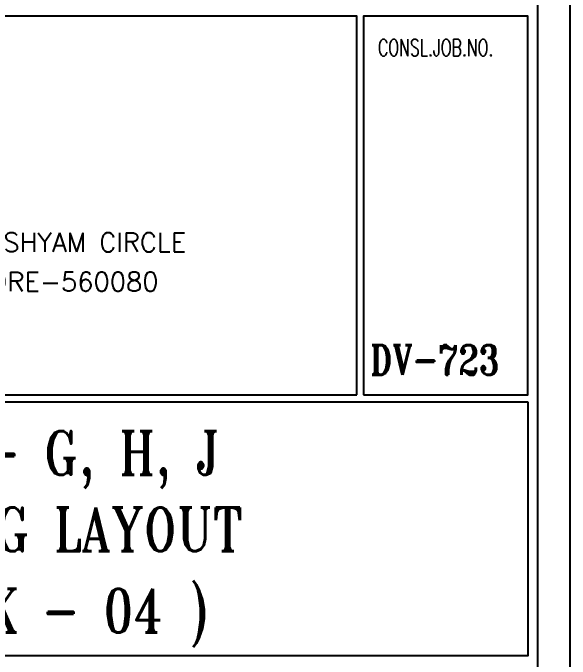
# Model space of a CAD drawing. Extents: x 473024 to 774629, y -1213442 to -1126596.
# Drawn here: x 598004 to 604474, y -1208569 to -1201061 of the extents above; entities that cross this region are included whole.
import ezdxf

# ---------------------------------------------------------------- set-up
doc = ezdxf.new("R2010")
doc.units = 0
doc.header["$LTSCALE"] = 100
doc.header["$MEASUREMENT"] = 0
doc.layers.get('0').update_dxf_attribs({"linetype": 'CONTINUOUS'})
for name, color, linetype in [('SLABTHK', 6, 'CONTINUOUS'), ('TITLE', 7, 'CONTINUOUS'), ('TITLE2', 7, 'CONTINUOUS')]:
    doc.layers.add(name, color=color, linetype=linetype)
doc.styles.add('ROMANS', font='romans.shx', dxfattribs={"width": 0.8})
doc.styles.add('ROMANT', font='ROMANT.SHX', dxfattribs={"width": 0.8})
doc.styles.add('SUSHEEL', font='romans.shx', dxfattribs={"width": 0.75})

msp = doc.modelspace()

# ---------------------------------------------------------------- linework, layer by layer
at = {"color": 2, "linetype": 'Continuous', "elevation": 0}
for points in [[(601998.1, -1205500.3), (601998.1, -1201100.5), (593578.4, -1201100.5), (593578.4, -1205500.3)], [(602076.4, -1205500.3), (603983.3, -1205500.3), (603983.3, -1201100.5), (602076.4, -1201100.5)], [(603983.3, -1205578.5), (603983.3, -1208530.3), (593578.4, -1208530.3), (593578.4, -1205578.5)]]:
    msp.add_lwpolyline(points, close=True, dxfattribs=at)
at = {"layer": 'TITLE2', "color": 4, "elevation": 0}
msp.add_lwpolyline([(604473.6, -1213069.4), (604473.6, -1126969.1), (473397.1, -1126969.1), (473397.1, -1213069.4)], close=True, dxfattribs=at)
at = {"layer": 'TITLE2', "color": 12, "elevation": 0}
msp.add_lwpolyline([(604100.7, -1212696.5), (604100.7, -1127341.9), (473769.9, -1127341.9), (473769.9, -1212696.5)], close=True, dxfattribs=at)

# ---------------------------------------------------------------- texts
at = {"color": 4, "linetype": 'Continuous', "style": 'ROMANS', "width": 0.68}
msp.add_text('CONSL.JOB.NO.', height=195.582, dxfattribs=at).set_placement((602243.4, -1201562.6, 0))
at = {"layer": 'SLABTHK', "color": 6, "style": 'ROMANT', "width": 0.8}
msp.add_text('DV-723', height=344.29, dxfattribs=at).set_placement((602150.3, -1205265, 0))
at = {"layer": 'TITLE', "color": 3, "style": 'SUSHEEL'}
for s, p in [('6th FLOOR J.P SQUARE BASHYAM CIRCLE', (593900, -1203837.2, 0)), ('SADASHIVANAGAR, BANGALORE-560080', (593900, -1204294.7, 0))]:
    msp.add_text(s, height=220.232, rotation=0.00275, dxfattribs=at).set_placement(p)
at = {"layer": 'TITLE', "color": 6, "style": 'ROMANT', "width": 0.8}
for s, p in [('TOWER - G, H, J', (595476.4, -1206427.7, 0)), ('FOOTING LAYOUT', (595711.8, -1207317.3, 0)), ('( BLOCK - 04 )', (595711.8, -1208262.3, 0))]:
    msp.add_text(s, height=507.738, dxfattribs=at).set_placement(p)

doc.saveas('drawing.dxf')
